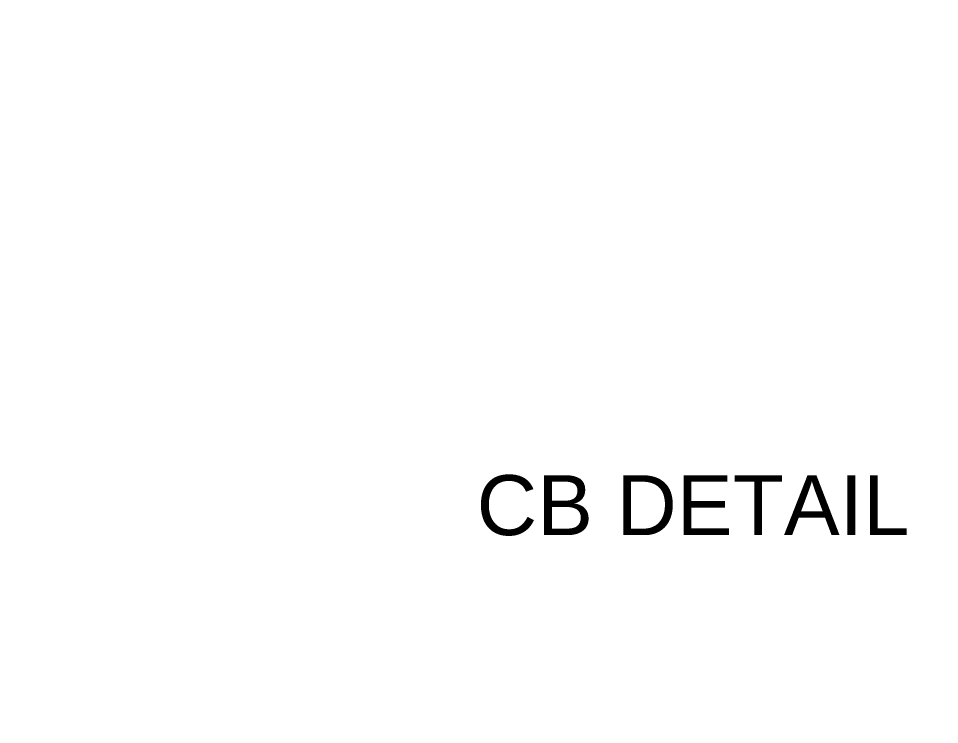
# Model space of a CAD drawing. Header units: feet. Extents: x -17 to 1389, y -162 to 787.
# Drawn here: x 0 to 230.4, y 135.7 to 312.4 of the extents above; entities that cross this region are included whole.
import ezdxf
from ezdxf import colors
from ezdxf.entities.mleader import LeaderData, LeaderLine
from ezdxf.math import Vec2, Vec3

# ---------------------------------------------------------------- set-up
doc = ezdxf.new("R2010")
doc.units = ezdxf.units.FT
doc.header["$MEASUREMENT"] = 0
doc.layers.add('G-NPLT', color=67, linetype='Continuous', plot=False)
doc.styles.add('NEI-A', font='arial.ttf')

msp = doc.modelspace()

# ---------------------------------------------------------------- leaders
at = {"layer": 'G-NPLT'}
ml = msp.add_multileader_mtext('Standard', dxfattribs=at)
ml.set_content('LBD DETAIL', color=256, style='NEI-A')
ml.set_leader_properties()
ml.build(insert=Vec2(0, 0))
ml.multileader.update_dxf_attribs({"dogleg_length": 3.07146, "arrow_head_size": 2})
ctx = ml.context
ctx.base_point, ctx.char_height, ctx.arrow_head_size, ctx.landing_gap_size, ctx.plane_origin = Vec3(100.00832, 469.35356), 15, 2, 1.53573, Vec3(803.27223, -64.18428)
ctx.text_align_type = 2
notes = []
notes.append((ctx, [(0, (0, 0, 0), (0, 0), (1, 0), 1, [])]))
ctx.mtext.insert, ctx.mtext.width, ctx.mtext.alignment, ctx.mtext.flow_direction = Vec3(219.21118, 476.85868), 127.5380272, 3, 5
ctx.mtext.has_bg_fill, ctx.mtext.bg_color, ctx.mtext.bg_scale_factor, ctx.mtext.bg_transparency, ctx.mtext.use_window_bg_color = 1, -1073741824, 1.5, 0, 1
for ctx, leaders in notes:
    for number, flags, end, landing, length, lines in leaders:
        leader = LeaderData()
        leader.index, (leader.has_last_leader_line, leader.has_dogleg_vector, leader.attachment_direction) = number, flags
        leader.last_leader_point, leader.dogleg_vector, leader.dogleg_length = Vec3(end), Vec3(landing), length
        for number, points, colour, breaks in lines:
            line = LeaderLine()
            line.index, line.vertices, line.color, line.breaks = number, Vec3.list(points), colors.encode_raw_color(colour), breaks
            leader.lines.append(line)
        ctx.leaders.append(leader)

# ---------------------------------------------------------------- next in the draw order: leaders
ml = msp.add_multileader_mtext('Standard', dxfattribs=at)
ml.set_content('CB DETAIL', color=256, style='NEI-A')
ml.set_leader_properties()
ml.build(insert=Vec2(0, 0))
ml.multileader.update_dxf_attribs({"dogleg_length": 3.07146, "arrow_head_size": 2})
ctx = ml.context
ctx.base_point, ctx.char_height, ctx.arrow_head_size, ctx.landing_gap_size, ctx.plane_origin = Vec3(114.8518, 190.49438), 15, 2, 1.53573, Vec3(700.44859, -342.92068)
ctx.text_align_type = 2
notes = []
notes.append((ctx, [(0, (0, 0, 0), (0, 0), (1, 0), 1, [])]))
ctx.mtext.insert, ctx.mtext.width, ctx.mtext.alignment, ctx.mtext.flow_direction = Vec3(222.89163, 198.12228), 127.5380272, 3, 5
ctx.mtext.has_bg_fill, ctx.mtext.bg_color, ctx.mtext.bg_scale_factor, ctx.mtext.bg_transparency, ctx.mtext.use_window_bg_color = 1, -1073741824, 1.5, 0, 1
for ctx, leaders in notes:
    for number, flags, end, landing, length, lines in leaders:
        leader = LeaderData()
        leader.index, (leader.has_last_leader_line, leader.has_dogleg_vector, leader.attachment_direction) = number, flags
        leader.last_leader_point, leader.dogleg_vector, leader.dogleg_length = Vec3(end), Vec3(landing), length
        for number, points, colour, breaks in lines:
            line = LeaderLine()
            line.index, line.vertices, line.color, line.breaks = number, Vec3.list(points), colors.encode_raw_color(colour), breaks
            leader.lines.append(line)
        ctx.leaders.append(leader)

doc.saveas('drawing.dxf')
